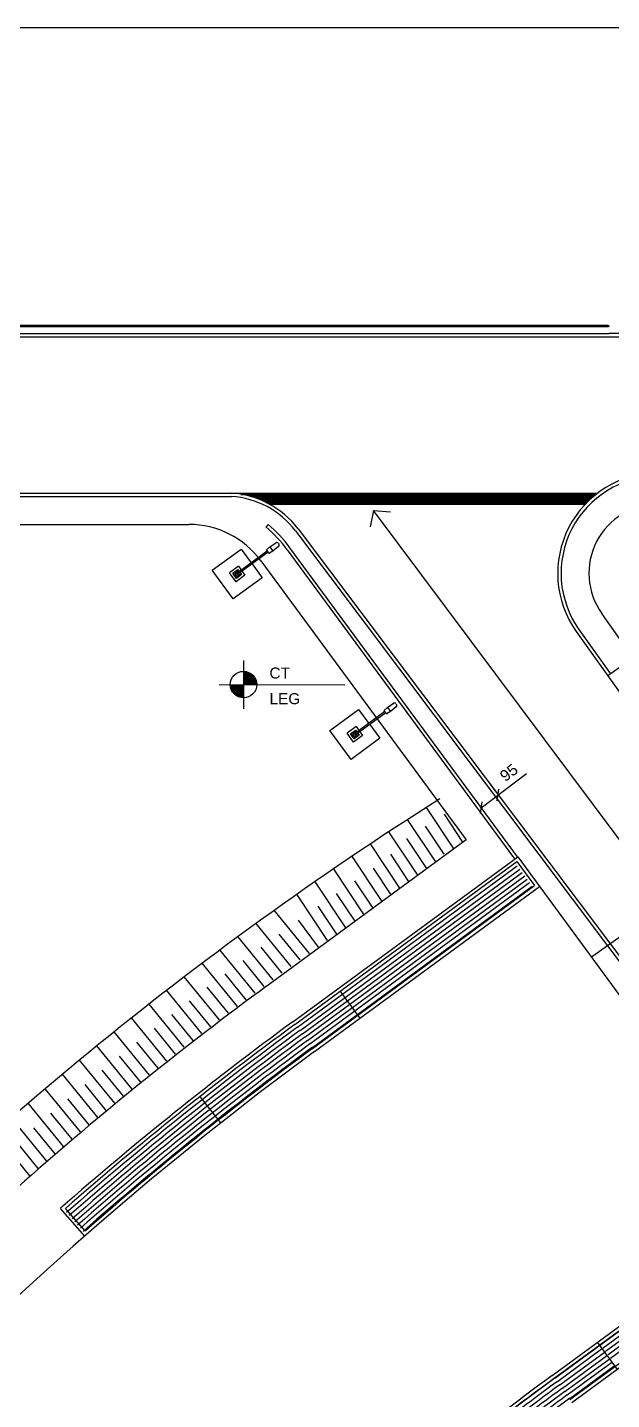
# Model space of a CAD drawing. Header units: metres. Extents: x 1796 to 2240, y -1398 to -999.
# Drawn here: x 2160.24 to 2169.41, y -1043.82 to -1022.31 of the extents above; entities that cross this region are included whole.
import ezdxf

# ---------------------------------------------------------------- set-up
doc = ezdxf.new("R2010")
doc.units = ezdxf.units.M
doc.header["$MEASUREMENT"] = 0
doc.layers.add('ARQUITETURA', color=253, linetype='CONTINUOUS')
doc.styles.add('1-250', font='arial.ttf', dxfattribs={"height": 0.5})
doc.styles.add('T20', font='arial.ttf', dxfattribs={"width": 1.1, "height": 0.1})

msp = doc.modelspace()

# ---------------------------------------------------------------- linework, layer by layer
at = {"layer": 'ARQUITETURA'}
for p, q in [((2133.569, -1022.312, 0), (2230.971, -1022.312, 0)), ((2169.354, -1026.986, 0), (2134.908, -1026.984, 0)), ((2169.354, -1027.004, 0), (2134.907, -1027.001, 0)), ((2143.753, -1027.164, 0), (2169.363, -1027.164, 0)), ((2157.683, -1027.112, 0), (2169.363, -1027.112, 0)), ((2168.696, -1027.165, 0), (2179.283, -1027.165, 0)), ((2179.283, -1027.113, 0), (2169.363, -1027.112, 0)), ((2157.683, -1029.614, 0), (2162.669, -1029.614, 0)), ((2157.683, -1029.667, 0), (2162.669, -1029.667, 0)), ((2162.669, -1029.614, 0), (2163.441, -1029.614, 0)), ((2162.669, -1029.667, 0), (2163.441, -1029.667, 0)), ((2163.441, -1029.614, 0), (2169.186, -1029.614, 0)), ((2163.589, -1029.632, 0), (2169.163, -1029.632, 0)), ((2163.598, -1029.633, 0), (2163.598, -1029.632, 0)), ((2163.609, -1029.635, 0), (2163.609, -1029.632, 0)), ((2163.62, -1029.637, 0), (2163.62, -1029.632, 0)), ((2163.631, -1029.639, 0), (2163.631, -1029.632, 0)), ((2163.642, -1029.642, 0), (2163.642, -1029.632, 0)), ((2163.653, -1029.644, 0), (2163.653, -1029.632, 0)), ((2163.664, -1029.646, 0), (2163.664, -1029.632, 0)), ((2163.676, -1029.649, 0), (2163.676, -1029.632, 0)), ((2163.687, -1029.651, 0), (2163.687, -1029.632, 0)), ((2163.698, -1029.654, 0), (2163.698, -1029.632, 0)), ((2163.709, -1029.656, 0), (2163.709, -1029.632, 0)), ((2163.72, -1029.659, 0), (2163.72, -1029.632, 0)), ((2163.731, -1029.662, 0), (2163.731, -1029.632, 0)), ((2163.742, -1029.665, 0), (2163.742, -1029.632, 0)), ((2163.753, -1029.668, 0), (2163.753, -1029.632, 0)), ((2163.764, -1029.672, 0), (2163.764, -1029.632, 0)), ((2163.776, -1029.675, 0), (2163.776, -1029.632, 0)), ((2163.787, -1029.678, 0), (2163.787, -1029.632, 0)), ((2163.798, -1029.682, 0), (2163.798, -1029.632, 0)), ((2163.809, -1029.686, 0), (2163.809, -1029.632, 0)), ((2163.82, -1029.689, 0), (2163.82, -1029.632, 0)), ((2163.831, -1029.693, 0), (2163.831, -1029.632, 0)), ((2163.842, -1029.697, 0), (2163.842, -1029.632, 0)), ((2163.853, -1029.701, 0), (2163.853, -1029.632, 0)), ((2163.865, -1029.705, 0), (2163.865, -1029.632, 0)), ((2163.876, -1029.71, 0), (2163.876, -1029.632, 0)), ((2163.887, -1029.714, 0), (2163.887, -1029.632, 0)), ((2163.898, -1029.718, 0), (2163.898, -1029.632, 0)), ((2163.909, -1029.723, 0), (2163.909, -1029.632, 0)), ((2163.92, -1029.728, 0), (2163.92, -1029.632, 0)), ((2163.931, -1029.733, 0), (2163.931, -1029.632, 0)), ((2163.942, -1029.737, 0), (2163.942, -1029.632, 0)), ((2163.953, -1029.743, 0), (2163.953, -1029.632, 0)), ((2163.965, -1029.748, 0), (2163.965, -1029.632, 0)), ((2163.976, -1029.753, 0), (2163.976, -1029.632, 0)), ((2163.987, -1029.758, 0), (2163.987, -1029.632, 0)), ((2163.998, -1029.764, 0), (2163.998, -1029.632, 0)), ((2164.009, -1029.77, 0), (2164.009, -1029.632, 0)), ((2169.007, -1029.772, 0), (2164.014, -1029.772, 0)), ((2164.02, -1029.772, 0), (2164.02, -1029.632, 0)), ((2164.031, -1029.772, 0), (2164.031, -1029.632, 0)), ((2164.042, -1029.772, 0), (2164.042, -1029.632, 0)), ((2164.053, -1029.772, 0), (2164.053, -1029.632, 0)), ((2164.065, -1029.772, 0), (2164.065, -1029.632, 0)), ((2164.076, -1029.772, 0), (2164.076, -1029.632, 0)), ((2164.087, -1029.772, 0), (2164.087, -1029.632, 0)), ((2164.098, -1029.772, 0), (2164.098, -1029.632, 0)), ((2164.109, -1029.772, 0), (2164.109, -1029.632, 0)), ((2164.12, -1029.772, 0), (2164.12, -1029.632, 0)), ((2164.131, -1029.772, 0), (2164.131, -1029.632, 0)), ((2164.142, -1029.772, 0), (2164.142, -1029.632, 0)), ((2164.153, -1029.772, 0), (2164.153, -1029.632, 0)), ((2164.165, -1029.772, 0), (2164.165, -1029.632, 0)), ((2164.176, -1029.772, 0), (2164.176, -1029.632, 0)), ((2164.187, -1029.772, 0), (2164.187, -1029.632, 0)), ((2164.198, -1029.772, 0), (2164.198, -1029.632, 0)), ((2164.209, -1029.772, 0), (2164.209, -1029.632, 0)), ((2164.22, -1029.772, 0), (2164.22, -1029.632, 0)), ((2164.231, -1029.772, 0), (2164.231, -1029.632, 0)), ((2164.242, -1029.772, 0), (2164.242, -1029.632, 0)), ((2164.253, -1029.772, 0), (2164.253, -1029.632, 0)), ((2164.265, -1029.772, 0), (2164.265, -1029.632, 0)), ((2164.276, -1029.772, 0), (2164.276, -1029.632, 0)), ((2164.287, -1029.772, 0), (2164.287, -1029.632, 0)), ((2164.298, -1029.772, 0), (2164.298, -1029.632, 0)), ((2164.309, -1029.772, 0), (2164.309, -1029.632, 0)), ((2164.32, -1029.772, 0), (2164.32, -1029.632, 0)), ((2164.331, -1029.772, 0), (2164.331, -1029.632, 0)), ((2164.342, -1029.772, 0), (2164.342, -1029.632, 0)), ((2164.353, -1029.772, 0), (2164.353, -1029.632, 0)), ((2164.365, -1029.772, 0), (2164.365, -1029.632, 0)), ((2164.376, -1029.772, 0), (2164.376, -1029.632, 0)), ((2164.387, -1029.772, 0), (2164.387, -1029.632, 0)), ((2164.398, -1029.772, 0), (2164.398, -1029.632, 0)), ((2164.409, -1029.772, 0), (2164.409, -1029.632, 0)), ((2164.42, -1029.772, 0), (2164.42, -1029.632, 0)), ((2164.431, -1029.772, 0), (2164.431, -1029.632, 0)), ((2164.442, -1029.772, 0), (2164.442, -1029.632, 0)), ((2164.453, -1029.772, 0), (2164.453, -1029.632, 0)), ((2164.465, -1029.772, 0), (2164.465, -1029.632, 0)), ((2164.476, -1029.772, 0), (2164.476, -1029.632, 0)), ((2164.487, -1029.772, 0), (2164.487, -1029.632, 0)), ((2164.498, -1029.772, 0), (2164.498, -1029.632, 0)), ((2164.509, -1029.772, 0), (2164.509, -1029.632, 0)), ((2164.52, -1029.772, 0), (2164.52, -1029.632, 0)), ((2164.531, -1029.772, 0), (2164.531, -1029.632, 0)), ((2164.542, -1029.772, 0), (2164.542, -1029.632, 0)), ((2164.553, -1029.772, 0), (2164.553, -1029.632, 0)), ((2164.565, -1029.772, 0), (2164.565, -1029.632, 0)), ((2164.576, -1029.772, 0), (2164.576, -1029.632, 0)), ((2164.587, -1029.772, 0), (2164.587, -1029.632, 0)), ((2164.598, -1029.772, 0), (2164.598, -1029.632, 0)), ((2164.609, -1029.772, 0), (2164.609, -1029.632, 0)), ((2164.62, -1029.772, 0), (2164.62, -1029.632, 0)), ((2164.631, -1029.772, 0), (2164.631, -1029.632, 0)), ((2164.642, -1029.772, 0), (2164.642, -1029.632, 0)), ((2164.653, -1029.772, 0), (2164.653, -1029.632, 0)), ((2164.665, -1029.772, 0), (2164.665, -1029.632, 0)), ((2164.676, -1029.772, 0), (2164.676, -1029.632, 0)), ((2164.687, -1029.772, 0), (2164.687, -1029.632, 0)), ((2164.698, -1029.772, 0), (2164.698, -1029.632, 0)), ((2164.709, -1029.772, 0), (2164.709, -1029.632, 0)), ((2164.72, -1029.772, 0), (2164.72, -1029.632, 0)), ((2164.731, -1029.772, 0), (2164.731, -1029.632, 0)), ((2164.742, -1029.772, 0), (2164.742, -1029.632, 0)), ((2164.754, -1029.772, 0), (2164.754, -1029.632, 0)), ((2164.765, -1029.772, 0), (2164.765, -1029.632, 0)), ((2164.776, -1029.772, 0), (2164.776, -1029.632, 0)), ((2164.787, -1029.772, 0), (2164.787, -1029.632, 0)), ((2164.798, -1029.772, 0), (2164.798, -1029.632, 0)), ((2164.809, -1029.772, 0), (2164.809, -1029.632, 0)), ((2164.82, -1029.772, 0), (2164.82, -1029.632, 0)), ((2164.831, -1029.772, 0), (2164.831, -1029.632, 0)), ((2164.842, -1029.772, 0), (2164.842, -1029.632, 0)), ((2164.854, -1029.772, 0), (2164.854, -1029.632, 0)), ((2164.865, -1029.772, 0), (2164.865, -1029.632, 0)), ((2164.876, -1029.772, 0), (2164.876, -1029.632, 0)), ((2164.887, -1029.772, 0), (2164.887, -1029.632, 0)), ((2164.898, -1029.772, 0), (2164.898, -1029.632, 0)), ((2164.909, -1029.772, 0), (2164.909, -1029.632, 0)), ((2164.92, -1029.772, 0), (2164.92, -1029.632, 0)), ((2164.931, -1029.772, 0), (2164.931, -1029.632, 0)), ((2164.942, -1029.772, 0), (2164.942, -1029.632, 0)), ((2164.954, -1029.772, 0), (2164.954, -1029.632, 0)), ((2164.965, -1029.772, 0), (2164.965, -1029.632, 0)), ((2164.976, -1029.772, 0), (2164.976, -1029.632, 0)), ((2164.987, -1029.772, 0), (2164.987, -1029.632, 0)), ((2164.998, -1029.772, 0), (2164.998, -1029.632, 0)), ((2165.009, -1029.772, 0), (2165.009, -1029.632, 0)), ((2165.02, -1029.772, 0), (2165.02, -1029.632, 0)), ((2165.031, -1029.772, 0), (2165.031, -1029.632, 0)), ((2165.042, -1029.772, 0), (2165.042, -1029.632, 0)), ((2165.054, -1029.772, 0), (2165.054, -1029.632, 0)), ((2165.065, -1029.772, 0), (2165.065, -1029.632, 0)), ((2165.076, -1029.772, 0), (2165.076, -1029.632, 0)), ((2165.087, -1029.772, 0), (2165.087, -1029.632, 0)), ((2165.098, -1029.772, 0), (2165.098, -1029.632, 0)), ((2165.109, -1029.772, 0), (2165.109, -1029.632, 0)), ((2165.12, -1029.772, 0), (2165.12, -1029.632, 0)), ((2165.131, -1029.772, 0), (2165.131, -1029.632, 0)), ((2165.142, -1029.772, 0), (2165.142, -1029.632, 0)), ((2165.154, -1029.772, 0), (2165.154, -1029.632, 0)), ((2165.165, -1029.772, 0), (2165.165, -1029.632, 0)), ((2165.176, -1029.772, 0), (2165.176, -1029.632, 0)), ((2165.187, -1029.772, 0), (2165.187, -1029.632, 0)), ((2165.198, -1029.772, 0), (2165.198, -1029.632, 0)), ((2165.209, -1029.772, 0), (2165.209, -1029.632, 0)), ((2165.22, -1029.772, 0), (2165.22, -1029.632, 0)), ((2165.231, -1029.772, 0), (2165.231, -1029.632, 0)), ((2165.242, -1029.772, 0), (2165.242, -1029.632, 0)), ((2165.254, -1029.772, 0), (2165.254, -1029.632, 0)), ((2165.265, -1029.772, 0), (2165.265, -1029.632, 0)), ((2165.276, -1029.772, 0), (2165.276, -1029.632, 0)), ((2165.287, -1029.772, 0), (2165.287, -1029.632, 0)), ((2165.298, -1029.772, 0), (2165.298, -1029.632, 0)), ((2165.309, -1029.772, 0), (2165.309, -1029.632, 0)), ((2165.32, -1029.772, 0), (2165.32, -1029.632, 0)), ((2165.331, -1029.772, 0), (2165.331, -1029.632, 0)), ((2165.342, -1029.772, 0), (2165.342, -1029.632, 0)), ((2165.354, -1029.772, 0), (2165.354, -1029.632, 0)), ((2165.365, -1029.772, 0), (2165.365, -1029.632, 0)), ((2165.376, -1029.772, 0), (2165.376, -1029.632, 0)), ((2165.387, -1029.772, 0), (2165.387, -1029.632, 0)), ((2165.398, -1029.772, 0), (2165.398, -1029.632, 0)), ((2165.409, -1029.772, 0), (2165.409, -1029.632, 0)), ((2165.42, -1029.772, 0), (2165.42, -1029.632, 0)), ((2165.431, -1029.772, 0), (2165.431, -1029.632, 0)), ((2165.442, -1029.772, 0), (2165.442, -1029.632, 0)), ((2165.454, -1029.772, 0), (2165.454, -1029.632, 0)), ((2165.465, -1029.772, 0), (2165.465, -1029.632, 0)), ((2165.476, -1029.772, 0), (2165.476, -1029.632, 0)), ((2165.487, -1029.772, 0), (2165.487, -1029.632, 0)), ((2165.498, -1029.772, 0), (2165.498, -1029.632, 0)), ((2165.509, -1029.772, 0), (2165.509, -1029.632, 0)), ((2165.52, -1029.772, 0), (2165.52, -1029.632, 0)), ((2165.531, -1029.772, 0), (2165.531, -1029.632, 0)), ((2165.542, -1029.772, 0), (2165.542, -1029.632, 0)), ((2165.554, -1029.772, 0), (2165.554, -1029.632, 0)), ((2165.565, -1029.772, 0), (2165.565, -1029.632, 0)), ((2165.576, -1029.772, 0), (2165.576, -1029.632, 0)), ((2165.587, -1029.772, 0), (2165.587, -1029.632, 0)), ((2165.598, -1029.772, 0), (2165.598, -1029.632, 0)), ((2165.609, -1029.772, 0), (2165.609, -1029.632, 0)), ((2165.62, -1029.772, 0), (2165.62, -1029.632, 0)), ((2165.631, -1029.772, 0), (2165.631, -1029.632, 0)), ((2165.643, -1029.772, 0), (2165.643, -1029.632, 0)), ((2165.654, -1029.772, 0), (2165.654, -1029.632, 0)), ((2165.665, -1029.772, 0), (2165.665, -1029.632, 0)), ((2165.676, -1029.772, 0), (2165.676, -1029.632, 0)), ((2165.687, -1029.772, 0), (2165.687, -1029.632, 0)), ((2165.698, -1029.772, 0), (2165.698, -1029.632, 0)), ((2165.709, -1029.772, 0), (2165.709, -1029.632, 0)), ((2165.72, -1029.772, 0), (2165.72, -1029.632, 0)), ((2165.731, -1029.772, 0), (2165.731, -1029.632, 0)), ((2165.743, -1029.772, 0), (2165.743, -1029.632, 0)), ((2165.754, -1029.772, 0), (2165.754, -1029.632, 0)), ((2165.765, -1029.772, 0), (2165.765, -1029.632, 0)), ((2165.776, -1029.772, 0), (2165.776, -1029.632, 0)), ((2165.787, -1029.772, 0), (2165.787, -1029.632, 0)), ((2165.798, -1029.772, 0), (2165.798, -1029.632, 0)), ((2165.809, -1029.772, 0), (2165.809, -1029.632, 0)), ((2165.82, -1029.772, 0), (2165.82, -1029.632, 0)), ((2165.831, -1029.772, 0), (2165.831, -1029.632, 0)), ((2165.843, -1029.772, 0), (2165.843, -1029.632, 0)), ((2165.854, -1029.772, 0), (2165.854, -1029.632, 0)), ((2165.865, -1029.772, 0), (2165.865, -1029.632, 0)), ((2165.876, -1029.772, 0), (2165.876, -1029.632, 0)), ((2165.887, -1029.772, 0), (2165.887, -1029.632, 0)), ((2165.898, -1029.772, 0), (2165.898, -1029.632, 0)), ((2165.909, -1029.772, 0), (2165.909, -1029.632, 0)), ((2165.92, -1029.772, 0), (2165.92, -1029.632, 0)), ((2165.931, -1029.772, 0), (2165.931, -1029.632, 0)), ((2165.943, -1029.772, 0), (2165.943, -1029.632, 0)), ((2165.954, -1029.772, 0), (2165.954, -1029.632, 0)), ((2165.965, -1029.772, 0), (2165.965, -1029.632, 0)), ((2165.976, -1029.772, 0), (2165.976, -1029.632, 0)), ((2165.987, -1029.772, 0), (2165.987, -1029.632, 0)), ((2165.998, -1029.772, 0), (2165.998, -1029.632, 0)), ((2166.009, -1029.772, 0), (2166.009, -1029.632, 0)), ((2166.02, -1029.772, 0), (2166.02, -1029.632, 0)), ((2166.031, -1029.772, 0), (2166.031, -1029.632, 0)), ((2166.043, -1029.772, 0), (2166.043, -1029.632, 0)), ((2166.054, -1029.772, 0), (2166.054, -1029.632, 0)), ((2166.065, -1029.772, 0), (2166.065, -1029.632, 0)), ((2166.076, -1029.772, 0), (2166.076, -1029.632, 0)), ((2166.087, -1029.772, 0), (2166.087, -1029.632, 0)), ((2166.098, -1029.772, 0), (2166.098, -1029.632, 0)), ((2166.109, -1029.772, 0), (2166.109, -1029.632, 0)), ((2166.12, -1029.772, 0), (2166.12, -1029.632, 0)), ((2166.131, -1029.772, 0), (2166.131, -1029.632, 0)), ((2166.143, -1029.772, 0), (2166.143, -1029.632, 0)), ((2166.154, -1029.772, 0), (2166.154, -1029.632, 0)), ((2166.165, -1029.772, 0), (2166.165, -1029.632, 0)), ((2166.176, -1029.772, 0), (2166.176, -1029.632, 0)), ((2166.187, -1029.772, 0), (2166.187, -1029.632, 0)), ((2166.198, -1029.772, 0), (2166.198, -1029.632, 0)), ((2166.209, -1029.772, 0), (2166.209, -1029.632, 0)), ((2166.22, -1029.772, 0), (2166.22, -1029.632, 0)), ((2166.231, -1029.772, 0), (2166.231, -1029.632, 0)), ((2166.243, -1029.772, 0), (2166.243, -1029.632, 0)), ((2166.254, -1029.772, 0), (2166.254, -1029.632, 0)), ((2166.265, -1029.772, 0), (2166.265, -1029.632, 0)), ((2166.276, -1029.772, 0), (2166.276, -1029.632, 0)), ((2166.287, -1029.772, 0), (2166.287, -1029.632, 0)), ((2166.298, -1029.772, 0), (2166.298, -1029.632, 0)), ((2166.309, -1029.772, 0), (2166.309, -1029.632, 0)), ((2166.32, -1029.772, 0), (2166.32, -1029.632, 0)), ((2166.331, -1029.772, 0), (2166.331, -1029.632, 0)), ((2166.343, -1029.772, 0), (2166.343, -1029.632, 0)), ((2166.354, -1029.772, 0), (2166.354, -1029.632, 0)), ((2166.365, -1029.772, 0), (2166.365, -1029.632, 0)), ((2166.376, -1029.772, 0), (2166.376, -1029.632, 0)), ((2166.387, -1029.772, 0), (2166.387, -1029.632, 0)), ((2166.398, -1029.772, 0), (2166.398, -1029.632, 0)), ((2166.409, -1029.772, 0), (2166.409, -1029.632, 0)), ((2166.42, -1029.772, 0), (2166.42, -1029.632, 0)), ((2166.431, -1029.772, 0), (2166.431, -1029.632, 0)), ((2166.443, -1029.772, 0), (2166.443, -1029.632, 0)), ((2166.454, -1029.772, 0), (2166.454, -1029.632, 0)), ((2166.465, -1029.772, 0), (2166.465, -1029.632, 0)), ((2166.476, -1029.772, 0), (2166.476, -1029.632, 0)), ((2166.487, -1029.772, 0), (2166.487, -1029.632, 0)), ((2166.498, -1029.772, 0), (2166.498, -1029.632, 0)), ((2166.509, -1029.772, 0), (2166.509, -1029.632, 0)), ((2166.52, -1029.772, 0), (2166.52, -1029.632, 0)), ((2166.532, -1029.772, 0), (2166.532, -1029.632, 0)), ((2166.543, -1029.772, 0), (2166.543, -1029.632, 0)), ((2166.554, -1029.772, 0), (2166.554, -1029.632, 0)), ((2166.565, -1029.772, 0), (2166.565, -1029.632, 0)), ((2166.576, -1029.772, 0), (2166.576, -1029.632, 0)), ((2166.587, -1029.772, 0), (2166.587, -1029.632, 0)), ((2166.598, -1029.772, 0), (2166.598, -1029.632, 0)), ((2166.609, -1029.772, 0), (2166.609, -1029.632, 0)), ((2166.62, -1029.772, 0), (2166.62, -1029.632, 0)), ((2166.632, -1029.772, 0), (2166.632, -1029.632, 0)), ((2166.643, -1029.772, 0), (2166.643, -1029.632, 0)), ((2166.654, -1029.772, 0), (2166.654, -1029.632, 0)), ((2166.665, -1029.772, 0), (2166.665, -1029.632, 0)), ((2166.676, -1029.772, 0), (2166.676, -1029.632, 0)), ((2166.687, -1029.772, 0), (2166.687, -1029.632, 0)), ((2166.698, -1029.772, 0), (2166.698, -1029.632, 0)), ((2166.709, -1029.772, 0), (2166.709, -1029.632, 0)), ((2166.72, -1029.772, 0), (2166.72, -1029.632, 0)), ((2166.732, -1029.772, 0), (2166.732, -1029.632, 0)), ((2166.743, -1029.772, 0), (2166.743, -1029.632, 0)), ((2166.754, -1029.772, 0), (2166.754, -1029.632, 0)), ((2166.765, -1029.772, 0), (2166.765, -1029.632, 0)), ((2166.776, -1029.772, 0), (2166.776, -1029.632, 0)), ((2166.787, -1029.772, 0), (2166.787, -1029.632, 0)), ((2166.798, -1029.772, 0), (2166.798, -1029.632, 0)), ((2166.809, -1029.772, 0), (2166.809, -1029.632, 0)), ((2166.82, -1029.772, 0), (2166.82, -1029.632, 0)), ((2166.832, -1029.772, 0), (2166.832, -1029.632, 0)), ((2166.843, -1029.772, 0), (2166.843, -1029.632, 0)), ((2166.854, -1029.772, 0), (2166.854, -1029.632, 0)), ((2166.865, -1029.772, 0), (2166.865, -1029.632, 0)), ((2166.876, -1029.772, 0), (2166.876, -1029.632, 0)), ((2166.887, -1029.772, 0), (2166.887, -1029.632, 0)), ((2166.898, -1029.772, 0), (2166.898, -1029.632, 0)), ((2166.909, -1029.772, 0), (2166.909, -1029.632, 0)), ((2166.92, -1029.772, 0), (2166.92, -1029.632, 0)), ((2166.932, -1029.772, 0), (2166.932, -1029.632, 0)), ((2166.943, -1029.772, 0), (2166.943, -1029.632, 0)), ((2166.954, -1029.772, 0), (2166.954, -1029.632, 0)), ((2166.965, -1029.772, 0), (2166.965, -1029.632, 0)), ((2166.976, -1029.772, 0), (2166.976, -1029.632, 0)), ((2166.987, -1029.772, 0), (2166.987, -1029.632, 0)), ((2166.998, -1029.772, 0), (2166.998, -1029.632, 0)), ((2167.009, -1029.772, 0), (2167.009, -1029.632, 0)), ((2167.02, -1029.772, 0), (2167.02, -1029.632, 0)), ((2167.032, -1029.772, 0), (2167.032, -1029.632, 0)), ((2167.043, -1029.772, 0), (2167.043, -1029.632, 0)), ((2167.054, -1029.772, 0), (2167.054, -1029.632, 0)), ((2167.065, -1029.772, 0), (2167.065, -1029.632, 0)), ((2167.076, -1029.772, 0), (2167.076, -1029.632, 0)), ((2167.087, -1029.772, 0), (2167.087, -1029.632, 0)), ((2167.098, -1029.772, 0), (2167.098, -1029.632, 0)), ((2167.109, -1029.772, 0), (2167.109, -1029.632, 0)), ((2167.12, -1029.772, 0), (2167.12, -1029.632, 0)), ((2167.132, -1029.772, 0), (2167.132, -1029.632, 0)), ((2167.143, -1029.772, 0), (2167.143, -1029.632, 0)), ((2167.154, -1029.772, 0), (2167.154, -1029.632, 0)), ((2167.165, -1029.772, 0), (2167.165, -1029.632, 0)), ((2167.176, -1029.772, 0), (2167.176, -1029.632, 0)), ((2167.187, -1029.772, 0), (2167.187, -1029.632, 0)), ((2167.198, -1029.772, 0), (2167.198, -1029.632, 0)), ((2167.209, -1029.772, 0), (2167.209, -1029.632, 0)), ((2167.22, -1029.772, 0), (2167.22, -1029.632, 0)), ((2167.232, -1029.772, 0), (2167.232, -1029.632, 0)), ((2167.243, -1029.772, 0), (2167.243, -1029.632, 0)), ((2167.254, -1029.772, 0), (2167.254, -1029.632, 0)), ((2167.265, -1029.772, 0), (2167.265, -1029.632, 0)), ((2167.276, -1029.772, 0), (2167.276, -1029.632, 0)), ((2167.287, -1029.772, 0), (2167.287, -1029.632, 0)), ((2167.298, -1029.772, 0), (2167.298, -1029.632, 0)), ((2167.309, -1029.772, 0), (2167.309, -1029.632, 0)), ((2167.32, -1029.772, 0), (2167.32, -1029.632, 0)), ((2167.332, -1029.772, 0), (2167.332, -1029.632, 0)), ((2167.343, -1029.772, 0), (2167.343, -1029.632, 0)), ((2167.354, -1029.772, 0), (2167.354, -1029.632, 0)), ((2167.365, -1029.772, 0), (2167.365, -1029.632, 0)), ((2167.376, -1029.772, 0), (2167.376, -1029.632, 0)), ((2167.387, -1029.772, 0), (2167.387, -1029.632, 0)), ((2167.398, -1029.772, 0), (2167.398, -1029.632, 0)), ((2167.409, -1029.772, 0), (2167.409, -1029.632, 0)), ((2167.421, -1029.772, 0), (2167.421, -1029.632, 0)), ((2167.432, -1029.772, 0), (2167.432, -1029.632, 0)), ((2167.443, -1029.772, 0), (2167.443, -1029.632, 0)), ((2167.454, -1029.772, 0), (2167.454, -1029.632, 0)), ((2167.465, -1029.772, 0), (2167.465, -1029.632, 0)), ((2167.476, -1029.772, 0), (2167.476, -1029.632, 0)), ((2167.487, -1029.772, 0), (2167.487, -1029.632, 0)), ((2167.498, -1029.772, 0), (2167.498, -1029.632, 0)), ((2167.509, -1029.772, 0), (2167.509, -1029.632, 0)), ((2167.521, -1029.772, 0), (2167.521, -1029.632, 0)), ((2167.532, -1029.772, 0), (2167.532, -1029.632, 0)), ((2167.543, -1029.772, 0), (2167.543, -1029.632, 0)), ((2167.554, -1029.772, 0), (2167.554, -1029.632, 0)), ((2167.565, -1029.772, 0), (2167.565, -1029.632, 0)), ((2167.576, -1029.772, 0), (2167.576, -1029.632, 0)), ((2167.587, -1029.772, 0), (2167.587, -1029.632, 0)), ((2167.598, -1029.772, 0), (2167.598, -1029.632, 0)), ((2167.609, -1029.772, 0), (2167.609, -1029.632, 0)), ((2167.621, -1029.772, 0), (2167.621, -1029.632, 0)), ((2167.632, -1029.772, 0), (2167.632, -1029.632, 0)), ((2167.643, -1029.772, 0), (2167.643, -1029.632, 0)), ((2167.654, -1029.772, 0), (2167.654, -1029.632, 0)), ((2167.665, -1029.772, 0), (2167.665, -1029.632, 0)), ((2167.676, -1029.772, 0), (2167.676, -1029.632, 0)), ((2167.687, -1029.772, 0), (2167.687, -1029.632, 0)), ((2167.698, -1029.772, 0), (2167.698, -1029.632, 0)), ((2167.709, -1029.772, 0), (2167.709, -1029.632, 0)), ((2167.721, -1029.772, 0), (2167.721, -1029.632, 0)), ((2167.732, -1029.772, 0), (2167.732, -1029.632, 0)), ((2167.743, -1029.772, 0), (2167.743, -1029.632, 0)), ((2167.754, -1029.772, 0), (2167.754, -1029.632, 0)), ((2167.765, -1029.772, 0), (2167.765, -1029.632, 0)), ((2167.776, -1029.772, 0), (2167.776, -1029.632, 0)), ((2167.787, -1029.772, 0), (2167.787, -1029.632, 0)), ((2167.798, -1029.772, 0), (2167.798, -1029.632, 0)), ((2167.809, -1029.772, 0), (2167.809, -1029.632, 0)), ((2167.821, -1029.772, 0), (2167.821, -1029.632, 0)), ((2167.832, -1029.772, 0), (2167.832, -1029.632, 0)), ((2167.843, -1029.772, 0), (2167.843, -1029.632, 0)), ((2167.854, -1029.772, 0), (2167.854, -1029.632, 0)), ((2167.865, -1029.772, 0), (2167.865, -1029.632, 0)), ((2167.876, -1029.772, 0), (2167.876, -1029.632, 0)), ((2167.887, -1029.772, 0), (2167.887, -1029.632, 0)), ((2167.898, -1029.772, 0), (2167.898, -1029.632, 0)), ((2167.909, -1029.772, 0), (2167.909, -1029.632, 0)), ((2167.921, -1029.772, 0), (2167.921, -1029.632, 0)), ((2167.932, -1029.772, 0), (2167.932, -1029.632, 0)), ((2167.943, -1029.772, 0), (2167.943, -1029.632, 0)), ((2167.954, -1029.772, 0), (2167.954, -1029.632, 0)), ((2167.965, -1029.772, 0), (2167.965, -1029.632, 0)), ((2167.976, -1029.772, 0), (2167.976, -1029.632, 0)), ((2167.987, -1029.772, 0), (2167.987, -1029.632, 0)), ((2167.998, -1029.772, 0), (2167.998, -1029.632, 0)), ((2168.009, -1029.772, 0), (2168.009, -1029.632, 0)), ((2168.021, -1029.772, 0), (2168.021, -1029.632, 0)), ((2168.032, -1029.772, 0), (2168.032, -1029.632, 0)), ((2168.043, -1029.772, 0), (2168.043, -1029.632, 0)), ((2168.054, -1029.772, 0), (2168.054, -1029.632, 0)), ((2168.065, -1029.772, 0), (2168.065, -1029.632, 0)), ((2168.076, -1029.772, 0), (2168.076, -1029.632, 0)), ((2168.087, -1029.772, 0), (2168.087, -1029.632, 0)), ((2168.098, -1029.772, 0), (2168.098, -1029.632, 0)), ((2168.109, -1029.772, 0), (2168.109, -1029.632, 0)), ((2168.121, -1029.772, 0), (2168.121, -1029.632, 0)), ((2168.132, -1029.772, 0), (2168.132, -1029.632, 0)), ((2168.143, -1029.772, 0), (2168.143, -1029.632, 0)), ((2168.154, -1029.772, 0), (2168.154, -1029.632, 0)), ((2168.165, -1029.772, 0), (2168.165, -1029.632, 0)), ((2168.176, -1029.772, 0), (2168.176, -1029.632, 0)), ((2168.187, -1029.772, 0), (2168.187, -1029.632, 0)), ((2168.198, -1029.772, 0), (2168.198, -1029.632, 0)), ((2168.209, -1029.772, 0), (2168.209, -1029.632, 0)), ((2168.221, -1029.772, 0), (2168.221, -1029.632, 0)), ((2168.232, -1029.772, 0), (2168.232, -1029.632, 0)), ((2168.243, -1029.772, 0), (2168.243, -1029.632, 0)), ((2168.254, -1029.772, 0), (2168.254, -1029.632, 0)), ((2168.265, -1029.772, 0), (2168.265, -1029.632, 0)), ((2168.276, -1029.772, 0), (2168.276, -1029.632, 0)), ((2168.287, -1029.772, 0), (2168.287, -1029.632, 0)), ((2168.298, -1029.772, 0), (2168.298, -1029.632, 0)), ((2168.31, -1029.772, 0), (2168.31, -1029.632, 0)), ((2168.321, -1029.772, 0), (2168.321, -1029.632, 0)), ((2168.332, -1029.772, 0), (2168.332, -1029.632, 0)), ((2168.343, -1029.772, 0), (2168.343, -1029.632, 0)), ((2168.354, -1029.772, 0), (2168.354, -1029.632, 0)), ((2168.365, -1029.772, 0), (2168.365, -1029.632, 0)), ((2168.376, -1029.772, 0), (2168.376, -1029.632, 0)), ((2168.387, -1029.772, 0), (2168.387, -1029.632, 0)), ((2168.398, -1029.772, 0), (2168.398, -1029.632, 0)), ((2168.41, -1029.772, 0), (2168.41, -1029.632, 0)), ((2168.421, -1029.772, 0), (2168.421, -1029.632, 0)), ((2168.432, -1029.772, 0), (2168.432, -1029.632, 0)), ((2168.443, -1029.772, 0), (2168.443, -1029.632, 0)), ((2168.454, -1029.772, 0), (2168.454, -1029.632, 0)), ((2168.465, -1029.772, 0), (2168.465, -1029.632, 0)), ((2168.476, -1029.772, 0), (2168.476, -1029.632, 0)), ((2168.487, -1029.772, 0), (2168.487, -1029.632, 0)), ((2168.498, -1029.772, 0), (2168.498, -1029.632, 0)), ((2168.51, -1029.772, 0), (2168.51, -1029.632, 0)), ((2168.521, -1029.772, 0), (2168.521, -1029.632, 0)), ((2168.532, -1029.772, 0), (2168.532, -1029.632, 0)), ((2168.543, -1029.772, 0), (2168.543, -1029.632, 0)), ((2168.554, -1029.772, 0), (2168.554, -1029.632, 0)), ((2168.565, -1029.772, 0), (2168.565, -1029.632, 0)), ((2168.576, -1029.772, 0), (2168.576, -1029.632, 0)), ((2168.587, -1029.772, 0), (2168.587, -1029.632, 0)), ((2168.598, -1029.772, 0), (2168.598, -1029.632, 0)), ((2168.61, -1029.772, 0), (2168.61, -1029.632, 0)), ((2168.621, -1029.772, 0), (2168.621, -1029.632, 0)), ((2168.632, -1029.772, 0), (2168.632, -1029.632, 0)), ((2168.643, -1029.772, 0), (2168.643, -1029.632, 0)), ((2168.654, -1029.772, 0), (2168.654, -1029.632, 0)), ((2168.665, -1029.772, 0), (2168.665, -1029.632, 0)), ((2168.676, -1029.772, 0), (2168.676, -1029.632, 0)), ((2168.687, -1029.772, 0), (2168.687, -1029.632, 0)), ((2168.698, -1029.772, 0), (2168.698, -1029.632, 0)), ((2168.71, -1029.772, 0), (2168.71, -1029.632, 0)), ((2168.721, -1029.772, 0), (2168.721, -1029.632, 0)), ((2168.732, -1029.772, 0), (2168.732, -1029.632, 0)), ((2168.743, -1029.772, 0), (2168.743, -1029.632, 0)), ((2168.754, -1029.772, 0), (2168.754, -1029.632, 0)), ((2168.765, -1029.772, 0), (2168.765, -1029.632, 0)), ((2168.776, -1029.772, 0), (2168.776, -1029.632, 0)), ((2168.787, -1029.772, 0), (2168.787, -1029.632, 0)), ((2168.798, -1029.772, 0), (2168.798, -1029.632, 0)), ((2168.81, -1029.772, 0), (2168.81, -1029.632, 0)), ((2168.821, -1029.772, 0), (2168.821, -1029.632, 0)), ((2168.832, -1029.772, 0), (2168.832, -1029.632, 0)), ((2168.843, -1029.772, 0), (2168.843, -1029.632, 0)), ((2168.854, -1029.772, 0), (2168.854, -1029.632, 0)), ((2168.865, -1029.772, 0), (2168.865, -1029.632, 0)), ((2168.876, -1029.772, 0), (2168.876, -1029.632, 0)), ((2168.887, -1029.772, 0), (2168.887, -1029.632, 0)), ((2168.898, -1029.772, 0), (2168.898, -1029.632, 0)), ((2168.91, -1029.772, 0), (2168.91, -1029.632, 0)), ((2168.921, -1029.772, 0), (2168.921, -1029.632, 0)), ((2168.932, -1029.772, 0), (2168.932, -1029.632, 0)), ((2168.943, -1029.772, 0), (2168.943, -1029.632, 0)), ((2168.954, -1029.772, 0), (2168.954, -1029.632, 0)), ((2168.965, -1029.772, 0), (2168.965, -1029.632, 0)), ((2168.976, -1029.772, 0), (2168.976, -1029.632, 0)), ((2168.987, -1029.772, 0), (2168.987, -1029.632, 0)), ((2168.998, -1029.772, 0), (2168.998, -1029.632, 0)), ((2169.01, -1029.77, 0), (2169.01, -1029.632, 0)), ((2169.021, -1029.759, 0), (2169.021, -1029.632, 0)), ((2169.032, -1029.748, 0), (2169.032, -1029.632, 0)), ((2169.043, -1029.737, 0), (2169.043, -1029.632, 0)), ((2169.054, -1029.726, 0), (2169.054, -1029.632, 0)), ((2169.065, -1029.716, 0), (2169.065, -1029.632, 0)), ((2169.076, -1029.705, 0), (2169.076, -1029.632, 0)), ((2169.087, -1029.695, 0), (2169.087, -1029.632, 0)), ((2169.098, -1029.685, 0), (2169.098, -1029.632, 0)), ((2169.11, -1029.675, 0), (2169.11, -1029.632, 0)), ((2169.121, -1029.665, 0), (2169.121, -1029.632, 0)), ((2169.132, -1029.656, 0), (2169.132, -1029.632, 0)), ((2169.143, -1029.647, 0), (2169.143, -1029.632, 0)), ((2169.154, -1029.639, 0), (2169.154, -1029.632, 0)), ((2168.99, -1029.789, 0), (2164.046, -1029.789, 0)), ((2165.672, -1029.884, 0), (2165.619, -1030.144, 0)), ((2170.204, -1035.953, 0), (2165.672, -1029.884, 0)), ((2165.672, -1029.884, 0), (2165.937, -1029.907, 0)), ((2158.61, -1030.104, 0), (2162.775, -1030.104, 0)), ((2164.018, -1030.105, 0), (2163.984, -1030.145, 0)), ((2164.445, -1030.204, 0), (2172.934, -1041.487, 0)), ((2164.487, -1030.173, 0), (2172.976, -1041.456, 0)), ((2164.318, -1030.501, 0), (2167.885, -1035.347, 0)), ((2167.928, -1035.316, 0), (2164.36, -1030.47, 0)), ((2163.903, -1030.674, 0), (2167.122, -1035.048, 0)), ((2171.613, -1030.866, 0), (2169.345, -1032.478, 0)), ((2169.744, -1032.194, 0), (2169.251, -1031.5, 0)), ((2168.851, -1031.783, 0), (2169.345, -1032.478, 0)), ((2168.894, -1031.753, 0), (2169.388, -1032.448, 0)), ((2163.631, -1032.235, 0), (2163.631, -1032.996, 0)), ((2169.345, -1032.478, 0), (2171.342, -1035.288, 0)), ((2163.251, -1032.615, 0), (2165.22, -1032.616, 0)), ((2167.359, -1034.545, 0), (2168.072, -1034.008, 0)), ((2167.484, -1034.156, 0), (2167.573, -1034.274, 0)), ((2167.613, -1034.436, 0), (2167.639, -1034.252, 0)), ((2167.217, -1034.357, 0), (2167.306, -1034.475, 0)), ((2167.372, -1034.453, 0), (2167.346, -1034.637, 0)), ((2166.648, -1035.396, 0), (2166.206, -1034.73, 0)), ((2166.925, -1035.179, 0), (2166.5, -1034.541, 0)), ((2167.072, -1035.085, 0), (2166.782, -1034.647, 0)), ((2166.366, -1035.603, 0), (2165.913, -1034.921, 0)), ((2166.778, -1035.274, 0), (2166.487, -1034.836, 0)), ((2167.122, -1035.048, 0), (2163.996, -1037.342, 0)), ((2166.086, -1035.808, 0), (2165.624, -1035.112, 0)), ((2166.507, -1035.499, 0), (2166.194, -1035.027, 0)), ((2164.406, -1037.901, 0), (2167.933, -1035.313, 0)), ((2165.805, -1036.015, 0), (2165.33, -1035.301, 0)), ((2166.232, -1035.711, 0), (2165.941, -1035.274, 0)), ((2167.933, -1035.313, 0), (2172.312, -1041.281, 0)), ((2171.342, -1035.288, 0), (2169.089, -1036.889, 0)), ((2164.437, -1037.943, 0), (2167.919, -1035.388, 0)), ((2164.479, -1037.984, 0), (2167.926, -1035.455, 0)), ((2164.518, -1038.037, 0), (2167.965, -1035.508, 0)), ((2164.557, -1038.09, 0), (2168.004, -1035.561, 0)), ((2165.522, -1036.222, 0), (2165.041, -1035.498, 0)), ((2165.946, -1035.911, 0), (2165.669, -1035.494, 0)), ((2167.919, -1035.388, 0), (2168.196, -1035.766, 0)), ((2164.596, -1038.143, 0), (2168.043, -1035.614, 0)), ((2164.635, -1038.196, 0), (2168.082, -1035.667, 0)), ((2164.673, -1038.249, 0), (2168.12, -1035.72, 0)), ((2164.712, -1038.302, 0), (2168.159, -1035.773, 0)), ((2164.714, -1038.321, 0), (2168.196, -1035.766, 0)), ((2164.747, -1038.366, 0), (2168.275, -1035.778, 0)), ((2165.238, -1036.426, 0), (2164.753, -1035.697, 0)), ((2165.663, -1036.118, 0), (2165.379, -1035.691, 0)), ((2164.951, -1036.627, 0), (2164.466, -1035.898, 0)), ((2165.381, -1036.326, 0), (2165.091, -1035.889, 0)), ((2164.665, -1036.83, 0), (2164.111, -1036.151, 0)), ((2165.094, -1036.526, 0), (2164.803, -1036.089, 0)), ((2164.381, -1037.035, 0), (2163.827, -1036.356, 0)), ((2164.809, -1036.729, 0), (2164.496, -1036.306, 0)), ((2164.098, -1037.242, 0), (2163.544, -1036.563, 0)), ((2164.523, -1036.932, 0), (2164.19, -1036.525, 0)), ((2163.816, -1037.45, 0), (2163.262, -1036.771, 0)), ((2164.239, -1037.138, 0), (2163.907, -1036.731, 0)), ((2163.536, -1037.66, 0), (2162.982, -1036.982, 0)), ((2163.956, -1037.346, 0), (2163.624, -1036.938, 0)), ((2163.257, -1037.872, 0), (2162.703, -1037.194, 0)), ((2163.675, -1037.555, 0), (2163.343, -1037.148, 0)), ((2162.979, -1038.086, 0), (2162.426, -1037.407, 0)), ((2163.396, -1037.766, 0), (2163.064, -1037.359, 0)), ((2165.456, -1037.837, 0), (2165.146, -1037.414, 0)), ((2162.703, -1038.301, 0), (2162.15, -1037.623, 0)), ((2163.118, -1037.979, 0), (2162.786, -1037.572, 0)), ((2162.428, -1038.518, 0), (2161.875, -1037.84, 0)), ((2162.841, -1038.193, 0), (2162.509, -1037.786, 0)), ((2162.155, -1038.737, 0), (2161.602, -1038.058, 0)), ((2162.566, -1038.409, 0), (2162.234, -1038.002, 0)), ((2161.883, -1038.957, 0), (2161.33, -1038.279, 0)), ((2162.292, -1038.627, 0), (2161.96, -1038.22, 0)), ((2161.613, -1039.179, 0), (2161.06, -1038.501, 0)), ((2162.019, -1038.847, 0), (2161.687, -1038.44, 0)), ((2161.344, -1039.403, 0), (2160.791, -1038.725, 0)), ((2161.748, -1039.068, 0), (2161.416, -1038.661, 0)), ((2161.076, -1039.628, 0), (2160.523, -1038.95, 0)), ((2161.478, -1039.291, 0), (2161.146, -1038.884, 0)), ((2160.81, -1039.856, 0), (2160.256, -1039.177, 0)), ((2161.21, -1039.515, 0), (2160.878, -1039.109, 0)), ((2163.271, -1039.481, 0), (2162.946, -1039.069, 0)), ((2160.545, -1040.085, 0), (2159.992, -1039.406, 0)), ((2160.943, -1039.742, 0), (2160.611, -1039.335, 0)), ((2160.281, -1040.315, 0), (2159.728, -1039.637, 0)), ((2160.677, -1039.97, 0), (2160.345, -1039.563, 0)), ((2160.413, -1040.2, 0), (2160.081, -1039.793, 0)), ((2161.142, -1041.26, 0), (2160.761, -1040.826, 0)), ((2160.804, -1040.789, 0), (2160.803, -1040.789, 0)), ((2161.148, -1041.181, 0), (2160.838, -1040.829, 0)), ((2168.474, -1043.446, 0), (2172.001, -1040.858, 0)), ((2168.507, -1043.491, 0), (2172.034, -1040.903, 0)), ((2168.516, -1043.487, 0), (2172.009, -1040.925, 0)), ((2169.272, -1043.014, 0), (2172.047, -1040.978, 0)), ((2169.311, -1043.067, 0), (2172.086, -1041.031, 0)), ((2169.35, -1043.12, 0), (2172.125, -1041.084, 0)), ((2169.388, -1043.173, 0), (2172.164, -1041.137, 0)), ((2168.751, -1043.824, 0), (2172.279, -1041.236, 0)), ((2168.784, -1043.869, 0), (2172.312, -1041.281, 0)), ((2168.555, -1043.54, 0), (2169.249, -1043.031, 0)), ((2168.594, -1043.593, 0), (2169.288, -1043.084, 0)), ((2169.5, -1043.353, 0), (2169.189, -1042.93, 0)), ((2168.633, -1043.646, 0), (2169.327, -1043.137, 0)), ((2168.672, -1043.699, 0), (2169.366, -1043.189, 0)), ((2168.711, -1043.752, 0), (2169.405, -1043.242, 0)), ((2168.749, -1043.805, 0), (2169.444, -1043.295, 0))]:
    msp.add_line(p, q, dxfattribs=at)
at = {"layer": 'ARQUITETURA', "extrusion": (3.26908e-08, -4.75112e-08, 1)}
for p, q in [((2164.044, -1030.457, 0), (2164.14, -1030.392, 0)), ((2164.178, -1030.399, 0), (2164.187, -1030.411, 0)), ((2163.141, -1030.821, 0), (2163.593, -1030.489, 0)), ((2164.005, -1030.522, 0), (2163.527, -1030.873, 0)), ((2164.018, -1030.539, 0), (2163.539, -1030.89, 0)), ((2163.593, -1030.489, 0), (2163.753, -1030.707, 0)), ((2164.028, -1030.553, 0), (2163.995, -1030.508, 0)), ((2163.996, -1030.498, 0), (2164.044, -1030.457, 0)), ((2164.092, -1030.522, 0), (2164.038, -1030.555, 0)), ((2164.044, -1030.457, 0), (2164.092, -1030.522, 0)), ((2164.182, -1030.45, 0), (2164.092, -1030.522, 0)), ((2163.472, -1031.272, 0), (2163.141, -1030.821, 0)), ((2163.551, -1030.758, 0), (2163.41, -1030.862, 0)), ((2163.464, -1030.87, 0), (2163.543, -1030.812, 0)), ((2163.513, -1030.856, 0), (2163.503, -1030.842, 0)), ((2163.515, -1030.855, 0), (2163.504, -1030.841, 0)), ((2163.536, -1030.834, 0), (2163.545, -1030.828, 0)), ((2163.54, -1030.831, 0), (2163.537, -1030.826, 0)), ((2163.54, -1030.831, 0), (2163.543, -1030.835, 0)), ((2163.543, -1030.812, 0), (2163.566, -1030.844, 0)), ((2163.551, -1030.758, 0), (2163.655, -1030.9, 0)), ((2163.765, -1030.724, 0), (2163.924, -1030.941, 0)), ((2163.514, -1031.003, 0), (2163.41, -1030.862, 0)), ((2163.522, -1030.949, 0), (2163.464, -1030.87, 0)), ((2163.924, -1030.941, 0), (2163.472, -1031.272, 0)), ((2163.482, -1030.873, 0), (2163.478, -1030.876, 0)), ((2163.482, -1030.873, 0), (2163.479, -1030.869, 0)), ((2163.482, -1030.873, 0), (2163.487, -1030.87, 0)), ((2163.486, -1030.877, 0), (2163.482, -1030.873, 0)), ((2163.493, -1030.909, 0), (2163.507, -1030.899, 0)), ((2163.494, -1030.91, 0), (2163.508, -1030.9, 0)), ((2163.655, -1030.9, 0), (2163.514, -1031.003, 0)), ((2163.529, -1030.928, 0), (2163.521, -1030.934, 0)), ((2163.601, -1030.891, 0), (2163.522, -1030.949, 0)), ((2163.522, -1030.927, 0), (2163.528, -1030.935, 0)), ((2163.527, -1030.873, 0), (2163.539, -1030.89, 0)), ((2163.531, -1030.881, 0), (2163.533, -1030.88, 0)), ((2163.531, -1030.881, 0), (2163.534, -1030.881, 0)), ((2163.532, -1030.882, 0), (2163.531, -1030.881, 0)), ((2163.532, -1030.882, 0), (2163.533, -1030.88, 0)), ((2163.532, -1030.882, 0), (2163.534, -1030.881, 0)), ((2163.534, -1030.881, 0), (2163.533, -1030.88, 0)), ((2163.535, -1030.867, 0), (2163.548, -1030.884, 0)), ((2163.561, -1030.921, 0), (2163.55, -1030.907, 0)), ((2163.562, -1030.92, 0), (2163.552, -1030.906, 0)), ((2163.587, -1030.885, 0), (2163.578, -1030.892, 0)), ((2163.579, -1030.861, 0), (2163.601, -1030.891, 0)), ((2163.58, -1030.884, 0), (2163.583, -1030.889, 0)), ((2163.583, -1030.889, 0), (2163.586, -1030.893, 0)), ((2164.987, -1033.336, 0), (2165.438, -1033.005, 0)), ((2165.438, -1033.005, 0), (2165.598, -1033.223, 0)), ((2165.842, -1033.014, 0), (2165.89, -1032.972, 0)), ((2165.89, -1032.972, 0), (2165.985, -1032.908, 0)), ((2165.89, -1032.972, 0), (2165.937, -1033.037, 0)), ((2166.027, -1032.965, 0), (2165.937, -1033.037, 0)), ((2166.024, -1032.915, 0), (2166.032, -1032.927, 0)), ((2165.851, -1033.038, 0), (2165.372, -1033.389, 0)), ((2165.863, -1033.055, 0), (2165.385, -1033.406, 0)), ((2165.873, -1033.069, 0), (2165.84, -1033.024, 0)), ((2165.937, -1033.037, 0), (2165.883, -1033.07, 0)), ((2165.318, -1033.788, 0), (2164.987, -1033.336, 0)), ((2165.397, -1033.274, 0), (2165.256, -1033.378, 0)), ((2165.359, -1033.519, 0), (2165.256, -1033.378, 0)), ((2165.31, -1033.386, 0), (2165.389, -1033.328, 0)), ((2165.368, -1033.465, 0), (2165.31, -1033.386, 0)), ((2165.328, -1033.389, 0), (2165.324, -1033.392, 0)), ((2165.328, -1033.389, 0), (2165.325, -1033.385, 0)), ((2165.328, -1033.389, 0), (2165.332, -1033.386, 0)), ((2165.331, -1033.393, 0), (2165.328, -1033.389, 0)), ((2165.338, -1033.425, 0), (2165.352, -1033.414, 0)), ((2165.339, -1033.426, 0), (2165.353, -1033.416, 0)), ((2165.359, -1033.372, 0), (2165.348, -1033.357, 0)), ((2165.36, -1033.371, 0), (2165.35, -1033.356, 0)), ((2165.5, -1033.415, 0), (2165.359, -1033.519, 0)), ((2165.447, -1033.407, 0), (2165.368, -1033.465, 0)), ((2165.372, -1033.389, 0), (2165.385, -1033.406, 0)), ((2165.377, -1033.396, 0), (2165.378, -1033.395, 0)), ((2165.378, -1033.398, 0), (2165.377, -1033.396, 0)), ((2165.377, -1033.396, 0), (2165.379, -1033.397, 0)), ((2165.378, -1033.398, 0), (2165.378, -1033.395, 0)), ((2165.379, -1033.397, 0), (2165.378, -1033.395, 0)), ((2165.378, -1033.398, 0), (2165.379, -1033.397, 0)), ((2165.381, -1033.382, 0), (2165.393, -1033.399, 0)), ((2165.382, -1033.349, 0), (2165.39, -1033.343, 0)), ((2165.386, -1033.346, 0), (2165.383, -1033.342, 0)), ((2165.386, -1033.346, 0), (2165.389, -1033.351, 0)), ((2165.389, -1033.328, 0), (2165.412, -1033.36, 0)), ((2165.406, -1033.437, 0), (2165.396, -1033.422, 0)), ((2165.397, -1033.274, 0), (2165.5, -1033.415, 0)), ((2165.408, -1033.435, 0), (2165.397, -1033.421, 0)), ((2165.424, -1033.377, 0), (2165.447, -1033.407, 0)), ((2165.432, -1033.401, 0), (2165.424, -1033.407, 0)), ((2165.425, -1033.4, 0), (2165.428, -1033.404, 0)), ((2165.428, -1033.404, 0), (2165.431, -1033.408, 0)), ((2165.611, -1033.24, 0), (2165.769, -1033.457, 0)), ((2165.769, -1033.457, 0), (2165.318, -1033.788, 0)), ((2165.37, -1033.447, 0), (2165.366, -1033.45, 0)), ((2165.37, -1033.447, 0), (2165.367, -1033.442, 0)), ((2165.375, -1033.443, 0), (2165.37, -1033.447, 0)), ((2165.37, -1033.447, 0), (2165.373, -1033.451, 0))]:
    msp.add_line(p, q, dxfattribs=at)
at = {"layer": 'ARQUITETURA'}
for centre, radius in [((2160.779, -1026.994, 0), 0.00875), ((2161.587, -1026.994, 0), 0.00875), ((2162.396, -1026.995, 0), 0.00875), ((2163.204, -1026.995, 0), 0.00875), ((2164.013, -1026.995, 0), 0.00875), ((2164.821, -1026.995, 0), 0.00875), ((2165.63, -1026.995, 0), 0.00875), ((2166.438, -1026.995, 0), 0.00875), ((2167.247, -1026.995, 0), 0.00875), ((2168.055, -1026.995, 0), 0.00875), ((2168.864, -1026.995, 0), 0.00875), ((2169.354, -1026.995, 0), 0.00875), ((2163.631, -1032.615, 0), 0.208)]:
    msp.add_circle(centre, radius, dxfattribs=at)
at = {"layer": 'ARQUITETURA', "extrusion": (3.26908e-08, -4.75112e-08, 1)}
for centre in [(2163.54, -1030.831, 0), (2163.482, -1030.873, 0), (2163.525, -1030.931, 0), (2163.583, -1030.889, 0), (2165.328, -1033.389, 0), (2165.386, -1033.346, 0), (2165.428, -1033.404, 0), (2165.37, -1033.447, 0)]:
    msp.add_circle(centre, 0.0035, dxfattribs=at)
at = {"layer": 'ARQUITETURA', "extrusion": (-1.49407e-08, -7.85055e-08, 1)}
for radius in [1.575, 1.522]:
    msp.add_arc((2170.135, -1030.871, 0), radius, 89.9951, 215.397, dxfattribs=at)
at = {"layer": 'ARQUITETURA'}
for centre, radius, start, end in [((2163.361, -1031.023, 0), 1.411, 37.0599, 86.755), ((2163.361, -1031.023, 0), 1.359, 37.0664, 86.6167), ((2170.135, -1030.871, 0), 1.085, 89.9951, 215.397), ((2162.775, -1031.504, 0), 1.4, 36.3601, 90), ((2162.669, -1031.714, 0), 2.048, 36.357, 50.0538), ((2162.669, -1031.714, 0), 2.1, 36.357, 50.0364), ((2163.631, -1032.615, 0), 0.199, 359.9858, 89.9858), ((2163.631, -1032.615, 0), 0.19, 359.9858, 89.9858), ((2163.631, -1032.615, 0), 0.182, 359.9858, 89.9858), ((2163.631, -1032.615, 0), 0.173, 359.9858, 89.9858), ((2163.631, -1032.615, 0), 0.165, 359.9858, 89.9858), ((2163.631, -1032.615, 0), 0.156, 359.9858, 89.9858), ((2163.631, -1032.615, 0), 0.147, 359.9858, 89.9858), ((2163.631, -1032.615, 0), 0.139, 359.9858, 89.9858), ((2163.631, -1032.615, 0), 0.13, 359.9858, 89.9858), ((2163.631, -1032.615, 0), 0.121, 359.9858, 89.9858), ((2163.631, -1032.615, 0), 0.113, 359.9858, 89.9858), ((2163.631, -1032.615, 0), 0.104, 359.9858, 89.9858), ((2163.631, -1032.615, 0), 0.0955, 359.9858, 89.9858), ((2163.631, -1032.615, 0), 0.0869, 359.9858, 89.9858), ((2163.631, -1032.615, 0), 0.0782, 359.9858, 89.9858), ((2163.631, -1032.615, 0), 0.0696, 359.9858, 89.9858), ((2163.631, -1032.615, 0), 0.061, 359.9858, 89.9858), ((2163.631, -1032.615, 0), 0.0524, 359.9858, 89.9858), ((2163.631, -1032.615, 0), 0.0437, 359.9858, 89.9858), ((2163.631, -1032.615, 0), 0.0351, 359.9858, 89.9858), ((2163.631, -1032.615, 0), 0.199, 179.9858, 269.9858), ((2163.631, -1032.615, 0), 0.19, 179.9858, 269.9858), ((2163.631, -1032.615, 0), 0.182, 179.9858, 269.9858), ((2163.631, -1032.615, 0), 0.173, 179.9858, 269.9858), ((2163.631, -1032.615, 0), 0.165, 179.9858, 269.9858), ((2163.631, -1032.615, 0), 0.156, 179.9858, 269.9858), ((2163.631, -1032.615, 0), 0.147, 179.9858, 269.9858), ((2163.631, -1032.615, 0), 0.139, 179.9858, 269.9858), ((2163.631, -1032.615, 0), 0.13, 179.9858, 269.9858), ((2163.631, -1032.615, 0), 0.121, 179.9858, 269.9858), ((2163.631, -1032.615, 0), 0.113, 179.9858, 269.9858), ((2163.631, -1032.615, 0), 0.104, 179.9858, 269.9858), ((2163.631, -1032.615, 0), 0.0955, 179.9858, 269.9858), ((2163.631, -1032.615, 0), 0.0869, 179.9858, 269.9858), ((2163.631, -1032.615, 0), 0.0782, 179.9858, 269.9858), ((2163.631, -1032.615, 0), 0.0696, 179.9858, 269.9858), ((2163.631, -1032.615, 0), 0.061, 179.9858, 269.9858), ((2163.631, -1032.615, 0), 0.0524, 179.9858, 269.9858), ((2163.631, -1032.615, 0), 0.0437, 179.9858, 269.9858), ((2163.631, -1032.615, 0), 0.0351, 179.9858, 269.9858), ((2163.631, -1032.615, 0), 0.0265, 179.9858, 269.9858), ((2163.631, -1032.615, 0), 0.0178, 179.9858, 269.9858), ((2163.631, -1032.615, 0), 0.0092, 179.9858, 269.9858), ((2163.631, -1032.615, 0), 0.0265, 359.9858, 89.9858), ((2163.631, -1032.615, 0), 0.0178, 359.9858, 89.9858), ((2163.631, -1032.615, 0), 0.0092, 359.9858, 89.9858), ((2196.346, -1081.262, 0), 55.441, 122.3099, 136.363), ((2196.216, -1081.261, 0), 54.471, 126.2654, 131.2458), ((2196.216, -1081.261, 0), 53.778, 126.2654, 131.2458), ((2196.216, -1081.261, 0), 53.725, 126.2654, 131.1861), ((2196.22, -1081.249, 0), 53.659, 126.2654, 131.2271), ((2196.22, -1081.249, 0), 53.594, 126.2654, 131.227), ((2196.22, -1081.249, 0), 53.528, 126.2654, 131.227), ((2196.22, -1081.249, 0), 53.463, 126.2654, 131.2269), ((2196.216, -1081.261, 0), 53.2, 126.2654, 163.3275), ((2196.22, -1081.249, 0), 53.397, 126.2654, 131.2269), ((2196.22, -1081.249, 0), 53.331, 126.2654, 131.2268), ((2196.22, -1081.249, 0), 53.266, 126.2654, 131.2267), ((2196.216, -1081.261, 0), 53.256, 126.2654, 131.1853), ((2195.82, -1080.83, 0), 53.886, 131.2307, 136.2186), ((2196.216, -1081.261, 0), 46.9, 126.2654, 131.3261), ((2196.216, -1081.261, 0), 46.844, 126.2654, 131.2576), ((2196.22, -1081.249, 0), 46.834, 126.2654, 131.2417), ((2196.22, -1081.249, 0), 46.769, 126.2654, 128.2516), ((2196.22, -1081.249, 0), 46.703, 126.2654, 128.2516), ((2196.22, -1081.249, 0), 46.637, 126.2654, 128.2516), ((2196.22, -1081.249, 0), 46.572, 126.2654, 128.2515), ((2196.22, -1081.249, 0), 46.506, 126.2654, 128.2515), ((2196.22, -1081.249, 0), 46.441, 126.2654, 128.2515)]:
    msp.add_arc(centre, radius, start, end, dxfattribs=at)
at = {"layer": 'ARQUITETURA', "extrusion": (3.26908e-08, -4.75112e-08, 1)}
for centre, radius, start, end in [((2164.155, -1030.416, 0), 0.028, 36.2654, 123.8527), ((2164.164, -1030.428, 0), 0.028, 308.6781, 36.2654), ((2164.001, -1030.504, 0), 0.007, 126.2654, 216.2654), ((2164.034, -1030.549, 0), 0.007, 216.2654, 306.2654), ((2163.533, -1030.881, 0), 0.0315, 54.057, 15.097), ((2163.533, -1030.881, 0), 0.0284, 56.1122, 12.61), ((2166.001, -1032.931, 0), 0.028, 36.2654, 123.8527), ((2166.01, -1032.943, 0), 0.028, 308.6781, 36.2654), ((2165.846, -1033.02, 0), 0.007, 126.2654, 216.2654), ((2165.879, -1033.065, 0), 0.007, 216.2654, 306.2654), ((2165.378, -1033.396, 0), 0.0315, 54.057, 15.097), ((2165.378, -1033.396, 0), 0.0284, 56.1122, 12.61)]:
    msp.add_arc(centre, radius, start, end, dxfattribs=at)

# ---------------------------------------------------------------- texts
at = {"layer": 'ARQUITETURA', "style": '1-250'}
msp.add_text('95', height=0.175, rotation=36.9584, dxfattribs=at).set_placement((2167.738, -1034.146, 0))
at = {"layer": 'ARQUITETURA', "style": 'T20'}
for tag, p in [('CT', (2164.039, -1032.52, 0)), ('LEG', (2164.039, -1032.922, 0))]:
    msp.add_attdef(tag, p, '', height=0.173, rotation=359.9858, dxfattribs=at)

doc.saveas('drawing.dxf')
